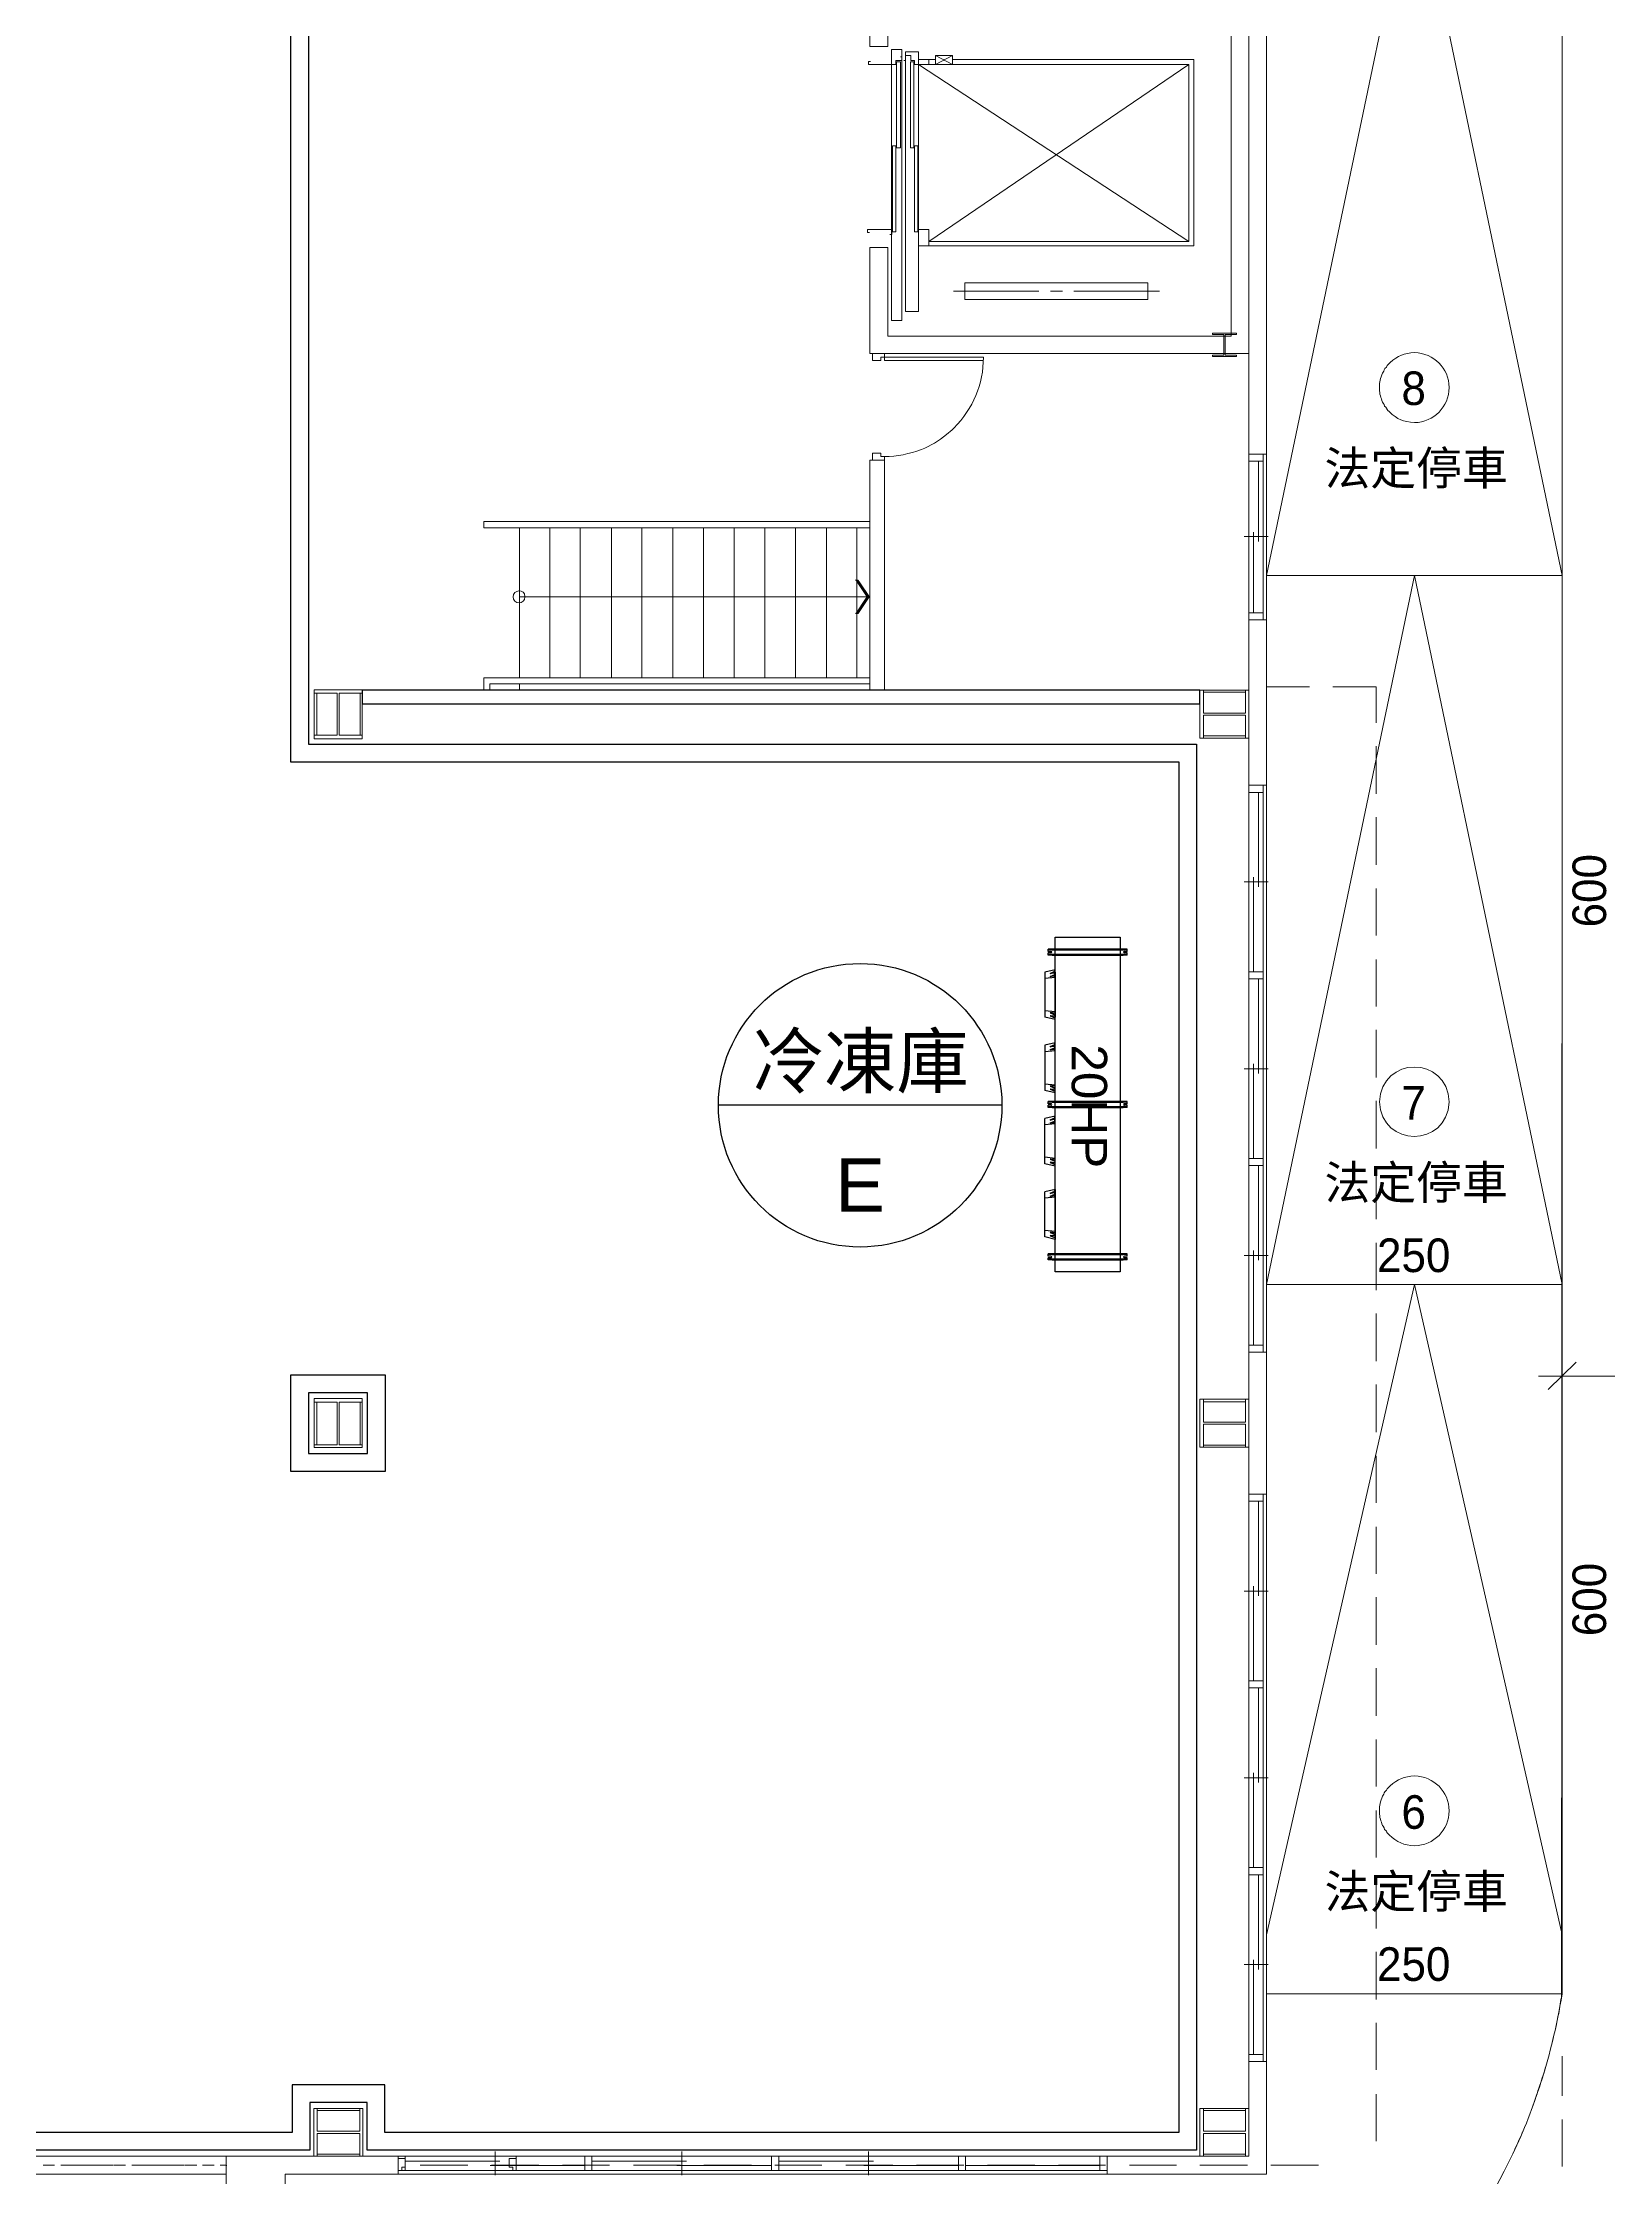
# Model space of a CAD drawing. Header units: millimetres. Extents: x -15161 to 10473752, y -72817 to 33960.
# Drawn here: x 74778 to 76103, y -48446 to -46640 of the extents above; entities that cross this region are included whole.
import ezdxf
from ezdxf import colors
from ezdxf.entities.mleader import LeaderData, LeaderLine
from ezdxf.enums import TextEntityAlignment as Align
from ezdxf.math import Vec2, Vec3

# ---------------------------------------------------------------- set-up
doc = ezdxf.new("R2010")
doc.units = ezdxf.units.MM
doc.linetypes.add('ACAD_ISO03W100', pattern=[30, 12, -18])
for name, color, linetype in [('PDF_單色填滿', 7, 'Continuous'), ('PDF_幾何圖形', 7, 'Continuous'), ('PDF_文字', 7, 'Continuous')]:
    doc.layers.add(name, color=color, linetype=linetype)
doc.styles.add('PDF PMingLiU', font='PMingLiU.ttf')
doc.styles.get("Standard").update_dxf_attribs({"font": 'arial.ttf'})

# ---------------------------------------------------------------- blocks, each defined once
blk = doc.blocks.new('建築底圖1140116')
blk.add_lwpolyline([(473.1, -23885.9), (1182.3, -23885.9), (1182.3, -23874.5), (473.1, -23874.5)], close=True)
at = {"layer": 'PDF_單色填滿', "lineweight": 0}
for points in [[(893.1, -23780.9), (890.2, -23780.9), (902.9, -23795.3), (899.9, -23795.3)], [(902.9, -23795.3), (899.9, -23795.3), (893.1, -23810.1), (890.2, -23810.1)]]:
    blk.add_solid(points, dxfattribs=at)
at = {"layer": 'PDF_幾何圖形', "lineweight": 0}
for points in [[(1839, -22577.2), (1488.9, -22577.2, -0.000209), (1488.4, -24980.8)], [(1837.7, -24945.7, 0.011407), (1839, -24903.8, -0.254152), (1450.3, -25617.6)], [(1477.8, -25029.5, -0.029059), (1457.1, -25090.9, -0.063435), (1392.3, -25203.5, -0.131849), (1186.1, -25363.2, 0.263444), (674.7, -26026.6), (903.7, -25997.4), (1045.1, -25979.2, -0.124958), (1180.6, -25776, -0.064904), (1281, -25705.3)]]:
    blk.add_lwpolyline(points, format="xyb", dxfattribs=at)
for points in [[(1488.9, -23777.5), (1364, -23177.6), (1238.6, -23777.5), (1364, -23177.6)], [(1238.6, -23777.5), (1238.6, -23177.6), (1488.9, -23177.6), (1488.9, -23777.5)], [(902.9, -23329.6), (918.1, -23329.6), (918.1, -23314.7), (1182.3, -23314.7), (1182.3, -23299.5), (902.9, -23299.5)], [(902.9, -23499.8), (902.9, -23589.5), (1223.8, -23589.5), (1223.8, -23314.7), (1208.6, -23314.7), (1208.6, -23574.7), (918.1, -23574.7), (918.1, -23499.8)], [(930, -23561.6), (930, -23332.1), (921.1, -23332.1), (921.1, -23561.6)], [(943.9, -23554), (943.9, -23334.2), (932.9, -23334.2), (932.9, -23554)], [(972.7, -23344.8), (972.7, -23337.2), (958.3, -23337.2), (958.3, -23344.8)], [(925.3, -23415.5), (925.3, -23342.7), (928.7, -23342.7), (928.7, -23415.5)], [(940.1, -23415.5), (940.1, -23342.7), (937.2, -23342.7), (937.2, -23415.5)], [(921.9, -23486.6), (921.9, -23413.8), (924.9, -23413.8), (924.9, -23486.6)], [(943.5, -23486.6), (943.5, -23413.8), (940.6, -23413.8), (940.6, -23486.6)], [(1138.3, -23529.8), (1138.3, -23543.8), (983.3, -23543.8), (983.3, -23529.8)], [(1192.9, -23573.4), (1192.9, -23572.2), (1213.2, -23572.2), (1213.2, -23573.4), (1203.5, -23573.4), (1203.5, -23590.8), (1213.2, -23590.8), (1213.2, -23592.1), (1192.9, -23592.1), (1192.9, -23590.8), (1202.6, -23590.8), (1202.6, -23573.4)], [(1488.9, -24377.5), (1364, -23777.5), (1238.6, -24377.5), (1364, -23777.5)], [(1238.6, -24377.5), (1238.6, -23777.5), (1488.9, -23777.5), (1488.9, -24377.5)], [(1488.9, -23777.5), (1488.9, -24377.5), (1238.6, -24377.5), (1238.6, -23777.5)], [(432.5, -23912.6), (432.5, -23915.6), (473.1, -23915.6), (473.1, -23912.6), (453.6, -23912.6), (453.6, -23877), (473.1, -23877), (473.1, -23874.1), (432.5, -23874.1), (432.5, -23877), (451.9, -23877), (451.9, -23912.6)], [(432.5, -23912.6), (432.5, -23877), (434.6, -23877), (434.6, -23912.6)], [(471.4, -23912.6), (471.4, -23877), (473.1, -23877), (473.1, -23912.6)], [(1220.8, -23915.1), (1223.8, -23915.1), (1223.8, -23874.5), (1220.8, -23874.5), (1220.8, -23894), (1185.3, -23894), (1185.3, -23874.5), (1182.3, -23874.5), (1182.3, -23915.1), (1185.3, -23915.1), (1185.3, -23895.7), (1220.8, -23895.7)], [(1185.3, -23876.2), (1185.3, -23874.5), (1220.8, -23874.5), (1220.8, -23876.2)], [(1185.3, -23915.1), (1185.3, -23913), (1220.8, -23913), (1220.8, -23915.1)], [(1223.8, -24434.6), (1223.8, -23954.9), (1238.6, -23954.9), (1238.6, -24434.6)], [(1488.9, -24927.9), (1364, -24377.5), (1238.6, -24927.9), (1364, -24377.5)], [(1238.6, -24977.9), (1238.6, -24377.5), (1488.9, -24377.5), (1488.9, -24977.9)], [(1488.9, -24377.5), (1488.9, -24977.9), (1238.6, -24977.9), (1238.6, -24377.5)], [(432.5, -24513), (432.5, -24515.5), (473.1, -24515.5), (473.1, -24513), (453.6, -24513), (453.6, -24477), (473.1, -24477), (473.1, -24474), (432.5, -24474), (432.5, -24477), (451.9, -24477), (451.9, -24513)], [(432.5, -24513), (432.5, -24477), (434.6, -24477), (434.6, -24513)], [(471.4, -24513), (471.4, -24477), (473.1, -24477), (473.1, -24513)], [(1220.8, -24515.1), (1223.8, -24515.1), (1223.8, -24474.4), (1220.8, -24474.4), (1220.8, -24493.9), (1185.3, -24493.9), (1185.3, -24474.4), (1182.3, -24474.4), (1182.3, -24515.1), (1185.3, -24515.1), (1185.3, -24495.6), (1220.8, -24495.6)], [(1185.3, -24476.6), (1185.3, -24474.4), (1220.8, -24474.4), (1220.8, -24476.6)], [(1185.3, -24515.1), (1185.3, -24513.4), (1220.8, -24513.4), (1220.8, -24515.1)], [(1488.9, -25030.4), (1488.9, -25064.2)], [(471, -25115.1), (473.5, -25115.1), (473.5, -25074.8), (471, -25074.8), (471, -25093.9), (435, -25093.9), (435, -25074.8), (432, -25074.8), (432, -25115.1), (435, -25115.1), (435, -25096), (471, -25096)], [(435, -25076.5), (435, -25074.8), (471, -25074.8), (471, -25076.5)], [(1220.8, -25115.1), (1223.8, -25115.1), (1223.8, -25074.8), (1220.8, -25074.8), (1220.8, -25093.9), (1185.3, -25093.9), (1185.3, -25074.8), (1182.3, -25074.8), (1182.3, -25115.1), (1185.3, -25115.1), (1185.3, -25096), (1220.8, -25096)], [(1185.3, -25076.5), (1185.3, -25074.8), (1220.8, -25074.8), (1220.8, -25076.5)], [(1488.9, -25084.1), (1488.9, -25123.9)], [(435, -25115.1), (435, -25113.4), (471, -25113.4), (471, -25115.1)], [(1185.3, -25115.1), (1185.3, -25113.4), (1220.8, -25113.4), (1220.8, -25115.1)]]:
    blk.add_lwpolyline(points, close=True, dxfattribs=at)
at = {"layer": 'PDF_幾何圖形', "lineweight": 5}
for points in [[(1238.6, -23777.5), (1238.6, -23177.6), (1488.9, -23177.6), (1488.9, -23777.5)], [(1238.6, -24377.5), (1238.6, -23777.5), (1488.9, -23777.5), (1488.9, -24377.5)], [(1238.6, -24977.9), (1238.6, -24377.5), (1488.9, -24377.5), (1488.9, -24977.9)]]:
    blk.add_lwpolyline(points, close=True, dxfattribs=at)
at = {"layer": 'PDF_幾何圖形', "lineweight": 0}
for points in [[(1223.8, -23227.1), (1223.8, -23674.6), (1238.6, -23674.6), (1238.6, -23227.1)], [(902.9, -23329.6), (918.1, -23329.6), (902.9, -23329.6), (902.9, -23299.5)], [(928.7, -23338.5), (930, -23338.5), (930, -23341.4), (924.9, -23341.4), (924.9, -23344.8), (901.6, -23344.8), (901.6, -23342.3), (903.3, -23342.3)], [(952.8, -23340.6), (952.8, -23344.8), (940.6, -23344.8), (940.6, -23341.4), (937.6, -23341.4), (937.6, -23337.2), (932.9, -23337.2), (932.9, -23341.4), (931.7, -23341.4)], [(943.9, -23498.5), (1177.2, -23498.5), (1177.2, -23340.6), (972.7, -23340.6)], [(958.3, -23340.6), (943.9, -23340.6)], [(958.3, -23337.2), (972.7, -23344.8)], [(958.3, -23344.8), (972.7, -23337.2)], [(943.9, -23344.8), (1173, -23494.7), (1173, -23344.8), (952.8, -23344.8)], [(1173, -23494.7), (952.8, -23494.7), (1173, -23344.8)], [(919.8, -23488.8), (921.5, -23488.8), (921.5, -23484.5), (900.8, -23484.5), (900.8, -23487.1), (902.4, -23487.1)], [(952.8, -23498.5), (952.8, -23484.5), (943.9, -23484.5)], [(1208.6, -23574.7), (918.1, -23574.7), (918.1, -23499.8), (902.9, -23499.8), (902.9, -23589.5)], [(1046, -23536.6), (973.6, -23536.6)], [(1065.9, -23536.6), (1055.7, -23536.6)], [(1148, -23536.6), (1075.6, -23536.6)], [(902.9, -23589.5), (915.1, -23589.5), (915.1, -23592.5), (912.2, -23592.5), (912.2, -23595.5), (905, -23595.5), (905, -23589.5)], [(999, -23592.5), (915.1, -23592.5), (915.1, -23595.5), (999, -23595.5)], [(915.1, -23874.1), (915.1, -23679.7), (902.9, -23679.7), (902.9, -23874.1)], [(915.1, -23679.7), (915.1, -23676.8), (912.2, -23676.8), (912.2, -23673.8), (905, -23673.8), (905, -23679.7)], [(1223.8, -23674.6), (1223.8, -23814.8)], [(1223.8, -23680.6), (1235.7, -23680.6)], [(1231.9, -23680.6), (1231.9, -23748.7)], [(1235.7, -23674.6), (1235.7, -23814.8)], [(1238.6, -23674.6), (1238.6, -23814.8)], [(902.9, -23736.9), (576, -23736.9), (576, -23731.8), (902.9, -23731.8)], [(606.1, -23736.9), (606.1, -23863.9)], [(631.9, -23736.9), (631.9, -23863.9)], [(657.7, -23736.9), (657.7, -23863.9)], [(684, -23736.9), (684, -23863.9)], [(709.8, -23736.9), (709.8, -23863.9)], [(736, -23736.9), (736, -23863.9)], [(761.9, -23736.9), (761.9, -23863.9)], [(788.1, -23736.9), (788.1, -23863.9)], [(814, -23736.9), (814, -23863.9)], [(839.8, -23736.9), (839.8, -23863.9)], [(866, -23736.9), (866, -23863.9)], [(891.9, -23736.9), (891.9, -23863.9)], [(1219.6, -23744.5), (1239.9, -23744.5)], [(1227.6, -23808.9), (1227.6, -23740.7)], [(902.9, -23795.3), (606.1, -23795.3)], [(1223.8, -23808.9), (1235.7, -23808.9)], [(1238.6, -23954.9), (1238.6, -23814.8), (1223.8, -23814.8), (1223.8, -23954.9)], [(576, -23874.1), (576, -23863.9), (902.9, -23863.9)], [(902.9, -23869), (581.1, -23869), (581.1, -23874.1)], [(606.1, -23869), (606.1, -23874.1)], [(1238.6, -23871.5), (1275, -23871.5)], [(1294.9, -23871.5), (1331.4, -23871.5), (1331.4, -23902)], [(1331.4, -23921.9), (1331.4, -23962.1)], [(1235.7, -23954.9), (1235.7, -24434.6)], [(1223.8, -23960.9), (1235.7, -23960.9)], [(1231.9, -23960.9), (1231.9, -24040.9)], [(1331.4, -23982), (1331.4, -24022.3)], [(1219.6, -24036.6), (1239.9, -24036.6)], [(1227.6, -24112.9), (1227.6, -24032.8)], [(1331.4, -24042.2), (1331.4, -24082)], [(1223.8, -24112.9), (1235.7, -24112.9)], [(1331.4, -24102.3), (1331.4, -24142.1)], [(1235.7, -24118.8), (1223.8, -24118.8)], [(1231.9, -24118.8), (1231.9, -24198.8)], [(1331.4, -24162), (1331.4, -24202.2)], [(1219.6, -24195), (1239.9, -24195)], [(1227.6, -24270.8), (1227.6, -24190.8)], [(1331.4, -24222.1), (1331.4, -24262.3)], [(1223.8, -24270.8), (1235.7, -24270.8)], [(1223.8, -24276.7), (1235.7, -24276.7)], [(1231.9, -24276.7), (1231.9, -24356.7)], [(1331.4, -24282.2), (1331.4, -24322)], [(1219.6, -24352.9), (1239.9, -24352.9)], [(1227.6, -24428.7), (1227.6, -24348.7)], [(1331.4, -24342.3), (1331.4, -24382.1)], [(1331.4, -24402), (1331.4, -24442.3)], [(1223.8, -24428.7), (1235.7, -24428.7)], [(1223.8, -24554.9), (1223.8, -24434.6)], [(1331.4, -24462.2), (1331.4, -24502.4)], [(1331.4, -24522.3), (1331.4, -24562.1)], [(1103.6, -25127.3), (503.6, -25127.3), (503.6, -25115.1), (357.9, -25115.1), (357.9, -25130.3), (-242.4, -25130.3), (-242.4, -25115.1), (357.9, -25115.1), (357.9, -25145.1), (407.9, -25145.1), (407.9, -25130.3), (503.6, -25130.3), (503.6, -25115.1), (1103.6, -25115.1), (1223.8, -25115.1), (1223.8, -25035), (1238.6, -25035), (1238.6, -24554.9), (1223.8, -24554.9), (1223.8, -25035)], [(1223.8, -24560.8), (1235.7, -24560.8)], [(1231.9, -24560.8), (1231.9, -24640.8)], [(1235.7, -24554.9), (1235.7, -25035)], [(1331.4, -24582.4), (1331.4, -24622.2)], [(1219.6, -24637), (1239.9, -24637)], [(1227.6, -24712.8), (1227.6, -24632.8)], [(1331.4, -24642.1), (1331.4, -24682.3)], [(1223.8, -24712.8), (1235.7, -24712.8)], [(1331.4, -24702.2), (1331.4, -24742.5)], [(1235.7, -24718.7), (1223.8, -24718.7)], [(1231.9, -24718.7), (1231.9, -24798.8)], [(1331.4, -24762.4), (1331.4, -24802.2)], [(1219.6, -24795), (1239.9, -24795)], [(1227.6, -24870.8), (1227.6, -24790.7)], [(1331.4, -24822.5), (1331.4, -24862.3)], [(1223.8, -24870.8), (1235.7, -24870.8)], [(1223.8, -24877.1), (1235.7, -24877.1)], [(1231.9, -24877.1), (1231.9, -24957.1)], [(1331.4, -24882.2), (1331.4, -24922.4)], [(1227.6, -25029.1), (1227.6, -24949.1)], [(1331.4, -24942.3), (1331.4, -24982.5)], [(1219.6, -24952.9), (1239.9, -24952.9)], [(1331.4, -25002.4), (1331.4, -25042.2)], [(1103.6, -25115.1), (1103.6, -25130.3), (1238.6, -25130.3), (1238.6, -25035)], [(1223.8, -25029.1), (1235.7, -25029.1)], [(1331.4, -25062.6), (1331.4, -25102.4)], [(585.7, -25111.2), (585.7, -25131.1)], [(743.7, -25111.2), (743.7, -25131.1)], [(901.6, -25111.2), (901.6, -25131.1)], [(203, -25122.7), (212.7, -25122.7)], [(217.8, -25122.7), (228, -25122.7)], [(233, -25122.7), (242.8, -25122.7)], [(247.9, -25122.7), (258, -25122.7)], [(262.7, -25122.7), (272.8, -25122.7)], [(277.9, -25122.7), (287.7, -25122.7)], [(292.7, -25122.7), (302.9, -25122.7)], [(308, -25122.7), (317.7, -25122.7)], [(322.8, -25122.7), (333, -25122.7)], [(338, -25122.7), (347.8, -25122.7)], [(352.9, -25122.7), (357.9, -25122.7), (358.4, -25123.1)], [(503.6, -25127.3), (506.6, -25127.3), (506.6, -25124.4), (509.5, -25124.4), (509.5, -25117.2), (503.6, -25117.2)], [(509.5, -25115.1), (509.5, -25127.3)], [(509.5, -25119.3), (589.5, -25119.3)], [(661.5, -25123.1), (581.5, -25123.1)], [(603.5, -25115.1), (603.5, -25127.3), (600.6, -25127.3), (600.6, -25124.4), (597.6, -25124.4), (597.6, -25117.2), (603.5, -25117.2)], [(661.5, -25115.1), (661.5, -25127.3)], [(667.5, -25115.1), (667.5, -25127.3)], [(667.5, -25119.3), (747.5, -25119.3)], [(819.5, -25123.1), (739.4, -25123.1)], [(819.5, -25127.3), (819.5, -25115.1)], [(825.8, -25115.1), (825.8, -25127.3)], [(825.8, -25119.3), (905.8, -25119.3)], [(977.8, -25123.1), (897.8, -25123.1)], [(977.8, -25127.3), (977.8, -25115.1)], [(983.7, -25115.1), (983.7, -25127.3)], [(1097.6, -25123.1), (983.7, -25123.1)], [(1097.6, -25115.1), (1097.6, -25127.3)], [(503.6, -25130.3), (1103.6, -25130.3)]]:
    blk.add_lwpolyline(points, dxfattribs=at)
at = {"layer": 'PDF_幾何圖形', "lineweight": 5}
for points in [[(1343.2, -23597.2), (1340.7, -23599.7), (1340.2, -23601)], [(1336.4, -23629.3), (1336.9, -23630.6), (1337.3, -23631.5), (1338.1, -23632.7), (1338.5, -23634)], [(1343.2, -24801.7), (1340.7, -24804.3), (1340.2, -24805.5)], [(1336.4, -24833.9), (1336.9, -24835.2), (1337.3, -24836), (1338.1, -24837.3), (1338.5, -24838.6)], [(262.3, -25122.7), (222.5, -25122.7)], [(322.4, -25122.7), (282.2, -25122.7)], [(562.5, -25122.7), (522.2, -25122.7)], [(622.6, -25122.7), (582.4, -25122.7)], [(682.3, -25122.7), (642.5, -25122.7)], [(742.4, -25122.7), (702.6, -25122.7)], [(802.5, -25122.7), (762.3, -25122.7)], [(862.2, -25122.7), (822.4, -25122.7)], [(922.3, -25122.7), (882.5, -25122.7)], [(982.5, -25122.7), (942.2, -25122.7)], [(1042.6, -25122.7), (1002.4, -25122.7)], [(1102.3, -25122.7), (1062.5, -25122.7)], [(1162.4, -25122.7), (1122.6, -25122.7)], [(1222.5, -25122.7), (1182.3, -25122.7)], [(1282.7, -25122.7), (1242.4, -25122.7)]]:
    blk.add_lwpolyline(points, dxfattribs=at)
at = {"layer": 'PDF_幾何圖形', "lineweight": 9}
for points in [[(1477, -24466.4), (1500.7, -24443.1)], [(1469, -24455), (1488.9, -24455), (1839, -24455), (1858.9, -24455)], [(1488.9, -24471.1), (1488.9, -24444.8)]]:
    blk.add_lwpolyline(points, dxfattribs=at)
at = {"layer": 'PDF_幾何圖形', "lineweight": 0}
blk.add_arc((917.5, -23598.6), 77.8, 291.8349, 310.0922, dxfattribs=at)
for points in [[(974, -23652.6), (990.2, -23635.9), (999, -23615.8), (999, -23592.5)], [(967.6, -23658.1), (970, -23656.1), (971.8, -23655.1), (974, -23652.6)], [(915.1, -23676.8), (925.9, -23676.8), (936.3, -23674.3), (946.5, -23670.8)], [(610.7, -23795.3), (611, -23788.2), (600.3, -23789.5), (601, -23795.3)], [(601, -23795.3), (600.4, -23802), (611.3, -23802.4), (610.7, -23795.3)], [(1480.4, -25018.9), (1484, -25005.7), (1486.5, -24991.4), (1488.9, -24977.9)], [(1488.4, -24980.8), (1486.6, -24985.5), (1487.3, -24991.4), (1485.5, -24996.1)], [(1485.5, -24996.1), (1483.6, -25007.4), (1480.5, -25018.4), (1477.8, -25029.5)], [(1462.6, -25076.5), (1467.1, -25063.9), (1471.7, -25051.3), (1475.3, -25038.4)], [(1438, -25131.1), (1444.5, -25119.8), (1450, -25106.7), (1455.4, -25094.7)]]:
    blk.add_open_spline(points, degree=3, dxfattribs=at)
at = {"layer": 'PDF_幾何圖形', "lineweight": 5}
for points in [[(1364, -23588.7), (1355.1, -23589.2), (1350, -23591.3), (1343.2, -23597.2)], [(1393.2, -23618.3), (1393.3, -23601.9), (1380.2, -23589.2), (1364, -23588.7)], [(1336.9, -23606), (1335.3, -23610.5), (1333.9, -23613.5), (1334.3, -23618.3)], [(1340.2, -23601), (1337.8, -23603.1), (1338.7, -23603.2), (1336.9, -23606)], [(1334.3, -23618.3), (1334, -23622.3), (1335, -23625.7), (1336.4, -23629.3)], [(1364, -23648), (1380.2, -23647.6), (1393.3, -23634.6), (1393.2, -23618.3)], [(1338.5, -23634), (1342.3, -23637.4), (1338.6, -23635.3), (1342.4, -23638.6)], [(1342.4, -23638.6), (1350, -23645.6), (1353.8, -23647.1), (1364, -23648)], [(1393.2, -24222.9), (1392, -24183.5), (1335.6, -24183.7), (1334.3, -24222.9)], [(1334.3, -24222.9), (1335.9, -24261.7), (1391.6, -24262), (1393.2, -24222.9)], [(1364, -24793.3), (1355.1, -24793.8), (1350, -24795.9), (1343.2, -24801.7)], [(1393.2, -24822.9), (1393.3, -24806.5), (1380.2, -24793.8), (1364, -24793.3)], [(1336.9, -24810.6), (1335.3, -24815), (1333.9, -24818.1), (1334.3, -24822.9)], [(1340.2, -24805.5), (1337.8, -24807.6), (1338.7, -24807.8), (1336.9, -24810.6)], [(1334.3, -24822.9), (1334, -24826.9), (1335, -24830.3), (1336.4, -24833.9)], [(1338.5, -24838.6), (1342.3, -24841.9), (1338.6, -24839.8), (1342.4, -24843.2)], [(1364, -24852.5), (1380.2, -24852.1), (1393.3, -24839.3), (1393.2, -24822.9)], [(1342.4, -24843.2), (1349.2, -24849.6), (1354.7, -24852), (1364, -24852.5)], [(1480.4, -25018.9), (1484, -25005.7), (1486.5, -24991.4), (1488.9, -24977.9)], [(1462.6, -25076.5), (1467.1, -25063.9), (1471.7, -25051.3), (1475.3, -25038.4)], [(1438, -25131.1), (1444.5, -25119.8), (1450, -25106.7), (1455.4, -25094.7)]]:
    blk.add_open_spline(points, degree=3, dxfattribs=at)
at = {"layer": 'PDF_文字', "attachment_point": 4, "style": 'PDF PMingLiU'}
for s, insert, char_height in [('8', (1352.9, -23619.1), 28.4), ('法定停車', (1287.7, -23688.1), 28.45), ('7', (1352.9, -24223.7), 28.4), ('法定停車', (1287.7, -24292.7), 28.45), ('250', (1332.2, -24352.9), 28.45), ('6', (1352.9, -24824.1), 28.4), ('法定停車', (1287.7, -24892.7), 28.45), ('250', (1332.2, -24952.8), 28.45)]:
    blk.add_mtext(s, dxfattribs=dict(at, insert=insert, char_height=char_height))
at = {"layer": 'PDF_文字', "char_height": 28.45, "attachment_point": 4, "rotation": 90, "style": 'PDF PMingLiU'}
for insert in [(1512.1, -24075.2), (1512.1, -24675.1)]:
    blk.add_mtext('600', dxfattribs=dict(at, insert=insert))
blk = doc.blocks.new('庫板圖灰底')
at = {"color": 8}
for points in [[(80557.7, -16889.6), (80557.7, -15682.5), (82713, -15682.5), (82713, -16710.6), (82582.8, -16710.6), (82582.8, -16834.2), (81963.1, -16834.2), (81963.1, -17483.3), (82715, -17483.3), (82715, -18673.2), (82012.9, -18673.2), (82012.9, -18633), (81964.4, -18633), (81964.4, -18673.2), (81262.6, -18673.2), (81262.6, -18633), (81214.1, -18633), (81214.1, -18673.2), (80513.6, -18673.2), (80513.6, -18032.6), (79758.8, -18032.6), (79758.8, -16889.6)], [(80572.7, -16904.6), (80572.7, -15697.5), (82698, -15697.5), (82698, -16695.6), (82567.8, -16695.6), (82567.8, -16819.2), (81948.1, -16819.2), (81948.1, -17498.3), (82700, -17498.3), (82700, -18658.2), (82027.9, -18658.2), (82027.9, -18618), (81949.4, -18618), (81949.4, -18658.2), (81277.6, -18658.2), (81277.6, -18618), (81199.1, -18618), (81199.1, -18658.2), (80528.6, -18658.2), (80528.6, -18017.6), (79773.8, -18017.6), (79773.8, -16904.6)], [(81948.1, -18098.6), (82028.3, -18098.6), (82028.3, -18017.2), (81948.1, -18017.2)], [(81963.1, -18083.6), (82013.3, -18083.6), (82013.3, -18032.2), (81963.1, -18032.2)]]:
    blk.add_lwpolyline(points, close=True, dxfattribs=at)
blk = doc.blocks.new('機組圖灰底')
at = {"color": 8}
for p, q in [((84431.8, -35508.6), (84431.8, -35506.7)), ((84498.8, -35506.7), (84431.8, -35506.7)), ((84498.8, -35507.2), (84431.8, -35507.2)), ((84434.3, -35508.6), (84431.8, -35508.6)), ((84434.3, -35509.9), (84431.8, -35509.9)), ((84431.8, -35511.7), (84431.8, -35509.9)), ((84498.8, -35511.2), (84431.8, -35511.2)), ((84498.8, -35511.7), (84431.8, -35511.7)), ((84435.3, -35506.7), (84495.3, -35506.7)), ((84435.3, -35507.2), (84495.3, -35507.2)), ((84435.3, -35511.2), (84495.3, -35511.2)), ((84435.3, -35511.7), (84495.3, -35511.7)), ((84498.8, -35508.6), (84496.3, -35508.6)), ((84498.8, -35509.9), (84496.3, -35509.9)), ((84498.8, -35508.6), (84498.8, -35506.7)), ((84498.8, -35511.7), (84498.8, -35509.9)), ((84431.8, -35637.6), (84431.8, -35635.7)), ((84498.8, -35635.7), (84431.8, -35635.7)), ((84498.8, -35636.2), (84431.8, -35636.2)), ((84434.3, -35637.6), (84431.8, -35637.6)), ((84434.3, -35638.9), (84431.8, -35638.9)), ((84431.8, -35640.7), (84431.8, -35638.9)), ((84498.8, -35640.2), (84431.8, -35640.2)), ((84498.8, -35640.7), (84431.8, -35640.7)), ((84435.3, -35635.7), (84495.3, -35635.7)), ((84435.3, -35636.2), (84495.3, -35636.2)), ((84435.3, -35640.2), (84495.3, -35640.2)), ((84435.3, -35640.7), (84495.3, -35640.7)), ((84498.8, -35637.6), (84496.3, -35637.6)), ((84498.8, -35638.9), (84496.3, -35638.9)), ((84498.8, -35637.6), (84498.8, -35635.7)), ((84498.8, -35640.7), (84498.8, -35638.9)), ((84431.8, -35766.6), (84431.8, -35764.7)), ((84498.8, -35764.7), (84431.8, -35764.7)), ((84498.8, -35765.2), (84431.8, -35765.2)), ((84434.3, -35766.6), (84431.8, -35766.6)), ((84434.3, -35767.9), (84431.8, -35767.9)), ((84431.8, -35769.7), (84431.8, -35767.9)), ((84498.8, -35769.2), (84431.8, -35769.2)), ((84498.8, -35769.7), (84431.8, -35769.7)), ((84435.3, -35764.7), (84495.3, -35764.7)), ((84435.3, -35765.2), (84495.3, -35765.2)), ((84435.3, -35769.2), (84495.3, -35769.2)), ((84435.3, -35769.7), (84495.3, -35769.7)), ((84498.8, -35766.6), (84496.3, -35766.6)), ((84498.8, -35767.9), (84496.3, -35767.9)), ((84498.8, -35766.6), (84498.8, -35764.7)), ((84498.8, -35769.7), (84498.8, -35767.9))]:
    blk.add_line(p, q, dxfattribs=at)
at = {"color": 8, "lineweight": 30, "ltscale": 50}
for p, q in [((84437.8, -35524.1), (84429, -35526.1)), ((84429, -35526.1), (84429, -35564.3)), ((84437.8, -35530.7), (84429, -35531.5)), ((84433.6, -35527.2), (84437.5, -35525.5)), ((84433.7, -35527.4), (84433.6, -35527.2)), ((84433.6, -35529.8), (84437.5, -35528.2)), ((84433.7, -35530), (84433.6, -35529.8)), ((84433.7, -35527.4), (84437.5, -35525.8)), ((84437.5, -35527), (84433.7, -35527.4)), ((84433.7, -35530), (84437.5, -35528.4)), ((84437.5, -35529.6), (84433.7, -35530)), ((84437.5, -35530.7), (84437.5, -35524.2)), ((84437.8, -35566.4), (84437.8, -35524.1)), ((84437.8, -35559.8), (84429, -35558.9)), ((84437.8, -35566.4), (84429, -35564.3)), ((84433.7, -35560.4), (84433.6, -35560.6)), ((84433.6, -35560.6), (84437.5, -35562.3)), ((84433.7, -35563.1), (84433.6, -35563.3)), ((84433.6, -35563.3), (84437.5, -35564.9)), ((84437.5, -35560.8), (84433.7, -35560.4)), ((84433.7, -35560.4), (84437.5, -35562)), ((84433.7, -35563.1), (84437.5, -35564.7)), ((84437.5, -35563.5), (84433.7, -35563.1)), ((84437.5, -35559.8), (84437.5, -35566.3)), ((84437.8, -35586.1), (84429, -35588.1)), ((84429, -35588.1), (84429, -35626.3)), ((84433.6, -35589.2), (84437.5, -35587.5)), ((84433.7, -35589.4), (84433.6, -35589.2)), ((84433.6, -35591.8), (84437.5, -35590.2)), ((84433.7, -35589.4), (84437.5, -35587.8)), ((84437.5, -35589), (84433.7, -35589.4)), ((84437.5, -35592.7), (84437.5, -35586.2)), ((84437.8, -35592.7), (84429, -35593.5)), ((84433.7, -35592), (84433.6, -35591.8)), ((84433.7, -35592), (84437.5, -35590.4)), ((84437.5, -35591.6), (84433.7, -35592)), ((84437.8, -35621.8), (84429, -35620.9)), ((84437.8, -35628.4), (84429, -35626.3)), ((84433.7, -35622.4), (84433.6, -35622.6)), ((84433.6, -35622.6), (84437.5, -35624.3)), ((84433.7, -35625.1), (84433.6, -35625.3)), ((84433.6, -35625.3), (84437.5, -35626.9)), ((84437.5, -35622.8), (84433.7, -35622.4)), ((84433.7, -35622.4), (84437.5, -35624)), ((84433.7, -35625.1), (84437.5, -35626.7)), ((84437.5, -35625.5), (84433.7, -35625.1)), ((84437.5, -35621.8), (84437.5, -35628.3)), ((84437.8, -35648.1), (84429, -35650.1)), ((84429, -35688.3), (84429, -35650.1)), ((84437.8, -35654.7), (84429, -35655.5)), ((84433.6, -35651.2), (84437.5, -35649.5)), ((84433.7, -35651.4), (84433.6, -35651.2)), ((84433.6, -35653.8), (84437.5, -35652.2)), ((84433.7, -35654), (84433.6, -35653.8)), ((84433.7, -35651.4), (84437.5, -35649.8)), ((84437.5, -35651), (84433.7, -35651.4)), ((84433.7, -35654), (84437.5, -35652.4)), ((84437.5, -35653.6), (84433.7, -35654)), ((84437.5, -35654.7), (84437.5, -35648.2)), ((84437.8, -35683.8), (84429, -35682.9)), ((84437.8, -35690.4), (84429, -35688.3)), ((84433.7, -35684.4), (84433.6, -35684.6)), ((84433.6, -35684.6), (84437.5, -35686.3)), ((84433.7, -35687.1), (84433.6, -35687.3)), ((84433.6, -35687.3), (84437.5, -35688.9)), ((84433.7, -35684.4), (84437.5, -35686)), ((84437.5, -35684.8), (84433.7, -35684.4)), ((84437.5, -35687.5), (84433.7, -35687.1)), ((84433.7, -35687.1), (84437.5, -35688.7)), ((84437.5, -35683.8), (84437.5, -35690.3)), ((84437.8, -35710.1), (84429, -35712.1)), ((84429, -35750.3), (84429, -35712.1)), ((84437.8, -35716.7), (84429, -35717.5)), ((84433.6, -35713.2), (84437.5, -35711.5)), ((84433.7, -35713.4), (84433.6, -35713.2)), ((84433.6, -35715.8), (84437.5, -35714.2)), ((84433.7, -35716), (84433.6, -35715.8)), ((84433.7, -35713.4), (84437.5, -35711.8)), ((84437.5, -35713), (84433.7, -35713.4)), ((84433.7, -35716), (84437.5, -35714.4)), ((84437.5, -35715.6), (84433.7, -35716)), ((84437.5, -35716.7), (84437.5, -35710.2)), ((84437.8, -35710.1), (84437.8, -35752.4)), ((84437.8, -35745.8), (84429, -35744.9)), ((84437.8, -35752.4), (84429, -35750.3)), ((84433.7, -35746.4), (84433.6, -35746.6)), ((84433.6, -35746.6), (84437.5, -35748.3)), ((84433.7, -35749.1), (84433.6, -35749.3)), ((84433.6, -35749.3), (84437.5, -35750.9)), ((84433.7, -35746.4), (84437.5, -35748)), ((84437.5, -35746.8), (84433.7, -35746.4)), ((84437.5, -35749.5), (84433.7, -35749.1)), ((84433.7, -35749.1), (84437.5, -35750.7)), ((84437.5, -35745.8), (84437.5, -35752.3))]:
    blk.add_line(p, q, dxfattribs=at)
at = {"color": 8, "linetype": 'ACAD_ISO03W100', "lineweight": -3, "ltscale": 50}
for p, q in [((84437.8, -35526.2), (84437.8, -35564.2)), ((84437.8, -35750.2), (84437.8, -35712.2))]:
    blk.add_line(p, q, dxfattribs=at)
at = {"color": 8}
blk.add_lwpolyline([(84492.8, -35496.7), (84492.8, -35779.7), (84437.8, -35779.7), (84437.8, -35496.7)], close=True, dxfattribs=at)
for centre, start, end in [((84434.3, -35509.2), 270, 90), ((84496.3, -35509.2), 90, 270), ((84434.3, -35638.2), 270, 90), ((84496.3, -35638.2), 90, 270), ((84434.3, -35767.2), 270, 90), ((84496.3, -35767.2), 90, 270)]:
    blk.add_arc(centre, 0.635, start, end, dxfattribs=at)
at = {"color": 8, "insert": (84481.7, -35587.3), "char_height": 30, "attachment_point": 1, "rotation": 270}
blk.add_mtext_dynamic_manual_height_columns('20HP', width=81.055, gutter_width=12.5, heights=[43], dxfattribs=at)
blk = doc.blocks.new('_DetailCallout')
at = {"color": 0, "linetype": 'ByBlock', "lineweight": -2, "transparency": 16777216}
blk.add_line((8, 0), (-8, 0), dxfattribs=at)
blk.add_circle((0, 0), 8, dxfattribs=at)
at = {"color": 0, "transparency": 16777216}
for tag, p in [('視圖號碼', (0, 1)), ('圖紙號碼', (0, -6))]:
    blk.add_attdef(tag, text='', height=3, dxfattribs=at).set_placement(p, align=Align.CENTER)

msp = doc.modelspace()

# ---------------------------------------------------------------- block references
at = {"color": 2}
msp.add_blockref('建築底圖1140116', (74574.9411, -23313.1136), dxfattribs=at)
at = {"color": 190}
msp.add_blockref('機組圖灰底', (-8803.0592, -11899.9929), dxfattribs=at)
at = {"color": 150}
msp.add_blockref('庫板圖灰底', (-6960.6958, -29749.9821), dxfattribs=at)

# ---------------------------------------------------------------- leaders
at = {"color": 30}
ml = msp.add_multileader_block('Standard', dxfattribs=at)
ml.set_content('_DetailCallout', color=30, scale=15)
ml.set_attribute('視圖號碼', '冷凍庫', width=0)
ml.set_attribute('圖紙號碼', 'E', width=0)
ml.set_leader_properties()
ml.build(insert=Vec2(0, 0))
ml.multileader.update_dxf_attribs({"leader_type": 0})
ctx = ml.context
ctx.base_point, ctx.plane_origin = Vec3(75349.539, -47538.8607), Vec3(75469.539, -47538.8607)
notes = []
notes.append((ctx, [(0, (0, 0, 0), (0, 0), (1, 0), 1, [])]))
ctx.block.insert = Vec3(75469.539, -47538.8607)
ml = msp.add_multileader_block('Standard', dxfattribs=at)
ml.set_content('_DetailCallout', color=30, scale=15)
ml.set_attribute('視圖號碼', '急速庫', width=0)
ml.set_attribute('圖紙號碼', 'B', width=0)
ml.set_leader_properties()
ml.build(insert=Vec2(0, 0))
ml.multileader.update_dxf_attribs({"leader_type": 0})
ctx = ml.context
ctx.base_point, ctx.plane_origin = Vec3(93372.1061, -47545.9996), Vec3(93492.1061, -47545.9996)
notes.append((ctx, [(0, (0, 0, 0), (0, 0), (1, 0), 1, [])]))
ctx.block.insert = Vec3(93492.1061, -47545.9996)
ml = msp.add_multileader_block('Standard', dxfattribs=at)
ml.set_content('_DetailCallout', color=30, scale=15)
ml.set_attribute('視圖號碼', '急速庫', width=0)
ml.set_attribute('圖紙號碼', 'A-2', width=0)
ml.set_leader_properties()
ml.build(insert=Vec2(0, 0))
ml.multileader.update_dxf_attribs({"leader_type": 0})
ctx = ml.context
ctx.base_point, ctx.plane_origin = Vec3(93704.3054, -47545.9996), Vec3(93824.3054, -47545.9996)
notes.append((ctx, [(0, (0, 0, 0), (0, 0), (1, 0), 1, [])]))
ctx.block.insert = Vec3(93824.3054, -47545.9996)
ml = msp.add_multileader_block('Standard', dxfattribs=at)
ml.set_content('_DetailCallout', color=30, scale=15)
ml.set_attribute('視圖號碼', '急速庫', width=0)
ml.set_attribute('圖紙號碼', 'A-1', width=0)
ml.set_leader_properties()
ml.build(insert=Vec2(0, 0))
ml.multileader.update_dxf_attribs({"leader_type": 0})
ctx = ml.context
ctx.base_point, ctx.plane_origin = Vec3(94041.3644, -47545.9996), Vec3(94161.3644, -47545.9996)
notes.append((ctx, [(0, (0, 0, 0), (0, 0), (1, 0), 1, [])]))
ctx.block.insert = Vec3(94161.3644, -47545.9996)
ml = msp.add_multileader_block('Standard', dxfattribs=at)
ml.set_content('_DetailCallout', color=30, scale=15)
ml.set_attribute('視圖號碼', '半成品', width=0)
ml.set_attribute('圖紙號碼', 'B', width=0)
ml.set_leader_properties()
ml.build(insert=Vec2(0, 0))
ml.multileader.update_dxf_attribs({"leader_type": 0})
ctx = ml.context
ctx.base_point, ctx.plane_origin = Vec3(93372.1061, -48769.6603), Vec3(93492.1061, -48769.6603)
notes.append((ctx, [(0, (0, 0, 0), (0, 0), (1, 0), 1, [])]))
ctx.block.insert = Vec3(93492.1061, -48769.6603)
ml = msp.add_multileader_block('Standard', dxfattribs=at)
ml.set_content('_DetailCallout', color=30, scale=15)
ml.set_attribute('視圖號碼', '半成品', width=0)
ml.set_attribute('圖紙號碼', 'A-2', width=0)
ml.set_leader_properties()
ml.build(insert=Vec2(0, 0))
ml.multileader.update_dxf_attribs({"leader_type": 0})
ctx = ml.context
ctx.base_point, ctx.plane_origin = Vec3(93704.3054, -48769.6603), Vec3(93824.3054, -48769.6603)
notes.append((ctx, [(0, (0, 0, 0), (0, 0), (1, 0), 1, [])]))
ctx.block.insert = Vec3(93824.3054, -48769.6603)
ml = msp.add_multileader_block('Standard', dxfattribs=at)
ml.set_content('_DetailCallout', color=30, scale=15)
ml.set_attribute('視圖號碼', '半成品', width=0)
ml.set_attribute('圖紙號碼', 'A-1', width=0)
ml.set_leader_properties()
ml.build(insert=Vec2(0, 0))
ml.multileader.update_dxf_attribs({"leader_type": 0})
ctx = ml.context
ctx.base_point, ctx.plane_origin = Vec3(94041.3644, -48769.6603), Vec3(94161.3644, -48769.6603)
notes.append((ctx, [(0, (0, 0, 0), (0, 0), (1, 0), 1, [])]))
ctx.block.insert = Vec3(94161.3644, -48769.6603)
at = {"color": 54}
ml = msp.add_multileader_block('Standard', dxfattribs=at)
ml.set_content('_DetailCallout', color=54, scale=15)
ml.set_attribute('視圖號碼', '急速庫', width=0)
ml.set_attribute('圖紙號碼', 'A機', width=0)
ml.set_leader_properties()
ml.build(insert=Vec2(0, 0))
ml.multileader.update_dxf_attribs({"leader_type": 0})
ctx = ml.context
ctx.base_point, ctx.plane_origin = Vec3(92864.6909, -48811.8789), Vec3(92984.6909, -48811.8789)
notes.append((ctx, [(0, (0, 0, 0), (0, 0), (1, 0), 1, [])]))
ctx.block.insert = Vec3(92984.6909, -48811.8789)
ml = msp.add_multileader_block('Standard', dxfattribs=at)
ml.set_content('_DetailCallout', color=54, scale=15)
ml.set_attribute('視圖號碼', '半成品', width=0)
ml.set_attribute('圖紙號碼', 'A機', width=0)
ml.set_leader_properties()
ml.build(insert=Vec2(0, 0))
ml.multileader.update_dxf_attribs({"leader_type": 0})
ctx = ml.context
ctx.base_point, ctx.plane_origin = Vec3(92588.6191, -48811.8789), Vec3(92708.6191, -48811.8789)
notes.append((ctx, [(0, (0, 0, 0), (0, 0), (1, 0), 1, [])]))
ctx.block.insert = Vec3(92708.6191, -48811.8789)
ml = msp.add_multileader_block('Standard', dxfattribs=at)
ml.set_content('_DetailCallout', color=54, scale=15)
ml.set_attribute('視圖號碼', '急速庫', width=0)
ml.set_attribute('圖紙號碼', 'B機', width=0)
ml.set_leader_properties()
ml.build(insert=Vec2(0, 0))
ml.multileader.update_dxf_attribs({"leader_type": 0})
ctx = ml.context
ctx.base_point, ctx.plane_origin = Vec3(92864.6909, -49217.4155), Vec3(92984.6909, -49217.4155)
notes.append((ctx, [(0, (0, 0, 0), (0, 0), (1, 0), 1, [])]))
ctx.block.insert = Vec3(92984.6909, -49217.4155)
ml = msp.add_multileader_block('Standard', dxfattribs=at)
ml.set_content('_DetailCallout', color=54, scale=15)
ml.set_attribute('視圖號碼', '半成品', width=0)
ml.set_attribute('圖紙號碼', 'B機', width=0)
ml.set_leader_properties()
ml.build(insert=Vec2(0, 0))
ml.multileader.update_dxf_attribs({"leader_type": 0})
ctx = ml.context
ctx.base_point, ctx.plane_origin = Vec3(92588.6191, -49217.4155), Vec3(92708.6191, -49217.4155)
notes.append((ctx, [(0, (0, 0, 0), (0, 0), (1, 0), 1, [])]))
ctx.block.insert = Vec3(92708.6191, -49217.4155)
at = {"color": 230}
ml = msp.add_multileader_block('Standard', dxfattribs=at)
ml.set_content('_DetailCallout', color=230, scale=15)
ml.set_attribute('視圖號碼', '急速庫', width=0)
ml.set_attribute('圖紙號碼', 'B機', width=0)
ml.set_leader_properties()
ml.build(insert=Vec2(0, 0))
ml.multileader.update_dxf_attribs({"leader_type": 0})
ctx = ml.context
ctx.base_point, ctx.plane_origin = Vec3(92705.7859, -47644.3382), Vec3(92825.7859, -47644.3382)
notes.append((ctx, [(0, (0, 0, 0), (0, 0), (1, 0), 1, [])]))
ctx.block.insert = Vec3(92825.7859, -47644.3382)
ml = msp.add_multileader_block('Standard', dxfattribs=at)
ml.set_content('_DetailCallout', color=230, scale=15)
ml.set_attribute('視圖號碼', '半成品', width=0)
ml.set_attribute('圖紙號碼', 'B機', width=0)
ml.set_leader_properties()
ml.build(insert=Vec2(0, 0))
ml.multileader.update_dxf_attribs({"leader_type": 0})
ctx = ml.context
ctx.base_point, ctx.plane_origin = Vec3(92429.7141, -47644.3382), Vec3(92549.7141, -47644.3382)
notes.append((ctx, [(0, (0, 0, 0), (0, 0), (1, 0), 1, [])]))
ctx.block.insert = Vec3(92549.7141, -47644.3382)
ml = msp.add_multileader_block('Standard', dxfattribs=at)
ml.set_content('_DetailCallout', color=230, scale=15)
ml.set_attribute('視圖號碼', '急速庫', width=0)
ml.set_attribute('圖紙號碼', 'A機', width=0)
ml.set_leader_properties()
ml.build(insert=Vec2(0, 0))
ml.multileader.update_dxf_attribs({"leader_type": 0})
ctx = ml.context
ctx.base_point, ctx.plane_origin = Vec3(92705.7859, -47937.3382), Vec3(92825.7859, -47937.3382)
notes.append((ctx, [(0, (0, 0, 0), (0, 0), (1, 0), 1, [])]))
ctx.block.insert = Vec3(92825.7859, -47937.3382)
ml = msp.add_multileader_block('Standard', dxfattribs=at)
ml.set_content('_DetailCallout', color=230, scale=15)
ml.set_attribute('視圖號碼', '半成品', width=0)
ml.set_attribute('圖紙號碼', 'A機', width=0)
ml.set_leader_properties()
ml.build(insert=Vec2(0, 0))
ml.multileader.update_dxf_attribs({"leader_type": 0})
ctx = ml.context
ctx.base_point, ctx.plane_origin = Vec3(92429.7141, -47937.3382), Vec3(92549.7141, -47937.3382)
notes.append((ctx, [(0, (0, 0, 0), (0, 0), (1, 0), 1, [])]))
ctx.block.insert = Vec3(92549.7141, -47937.3382)
for ctx, leaders in notes:
    for number, flags, end, landing, length, lines in leaders:
        leader = LeaderData()
        leader.index, (leader.has_last_leader_line, leader.has_dogleg_vector, leader.attachment_direction) = number, flags
        leader.last_leader_point, leader.dogleg_vector, leader.dogleg_length = Vec3(end), Vec3(landing), length
        for number, points, colour, breaks in lines:
            line = LeaderLine()
            line.index, line.vertices, line.color, line.breaks = number, Vec3.list(points), colors.encode_raw_color(colour), breaks
            leader.lines.append(line)
        ctx.leaders.append(leader)

doc.saveas('drawing.dxf')
